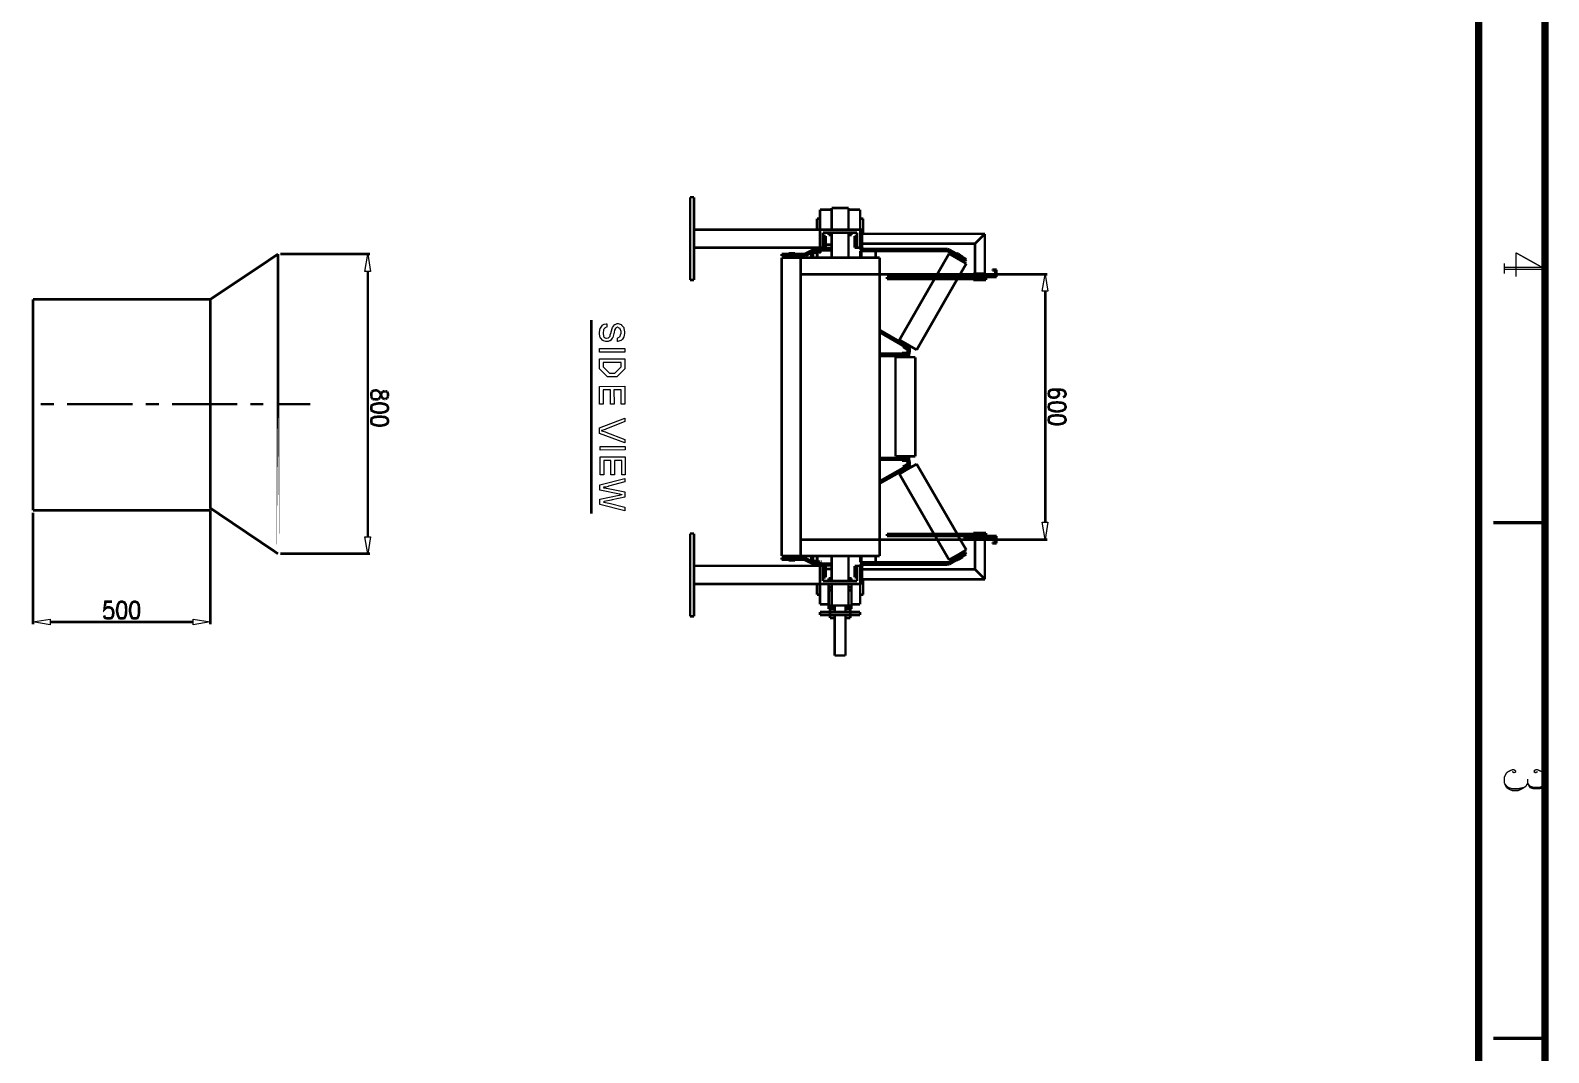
# Model space of a CAD drawing. Extents: x 0.1 to 11.6, y 0.3 to 16.3.
# Drawn here: x 5.72 to 11.58, y 4.23 to 8.18 of the extents above; entities that cross this region are included whole.
import ezdxf

# ---------------------------------------------------------------- set-up
doc = ezdxf.new("R2010")
doc.units = 0
doc.layers.get('0').update_dxf_attribs({"linetype": 'CONTINUOUS'})

msp = doc.modelspace()

# ---------------------------------------------------------------- linework, layer by layer
at = {"color": 0}
for points, const_width in [([(11.565, 16.24), (11.565, 0.29834)], 0.028333), ([(11.3083, 16.04), (11.3083, 0.504992)], 0.028333), ([(8.26335, 7.215), (8.26335, 7.535)], 0.01), ([(8.26335, 7.535), (8.27832, 7.535)], 0.01), ([(8.27832, 7.215), (8.27832, 7.535)], 0.01), ([(8.75331, 7.45167), (8.75331, 7.41)], 0.01), ([(8.75331, 7.45167), (8.76497, 7.45167)], 0.01), ([(8.76497, 7.48665), (8.81, 7.48665)], 0.01), ([(8.76497, 7.41), (8.76497, 7.48665)], 0.01), ([(8.81, 7.49333), (8.81, 7.41)], 0.01), ([(8.81, 7.49333), (8.84831, 7.49333)], 0.01), ([(8.84831, 7.49333), (8.875, 7.49333)], 0.01), ([(8.875, 7.41), (8.875, 7.49333)], 0.01), ([(8.875, 7.48665), (8.91997, 7.48665)], 0.01), ([(8.91997, 7.48665), (8.91997, 7.41)], 0.01), ([(8.91997, 7.45167), (8.93164, 7.45167)], 0.01), ([(8.93164, 7.45167), (8.93164, 7.39333)], 0.01), ([(8.27832, 7.41), (8.76497, 7.41)], 0.01), ([(8.76497, 7.41), (8.76497, 7.34)], 0.01), ([(8.91997, 7.41), (8.76497, 7.41)], 0.01), ([(8.77669, 7.34), (8.77669, 7.39833)], 0.01), ([(8.77669, 7.39833), (8.90831, 7.39833)], 0.01), ([(8.77669, 7.38499), (8.78668, 7.38499)], 0.01), ([(8.78668, 7.38499), (8.78668, 7.34)], 0.01), ([(8.79833, 7.38835), (8.79833, 7.39833)], 0.01), ([(8.81, 7.38835), (8.79833, 7.38835)], 0.01), ([(8.81, 7.39833), (8.81, 7.30165)], 0.01), ([(8.875, 7.30165), (8.875, 7.39833)], 0.01), ([(8.88667, 7.38835), (8.875, 7.38835)], 0.01), ([(8.88667, 7.39833), (8.88667, 7.38835)], 0.01), ([(8.89833, 7.34), (8.89833, 7.38499)], 0.01), ([(8.89833, 7.38499), (8.90831, 7.38499)], 0.01), ([(8.90831, 7.39833), (8.90831, 7.34)], 0.01), ([(8.92665, 7.41), (8.91997, 7.41)], 0.01), ([(8.91997, 7.34), (8.91997, 7.41)], 0.01), ([(8.92665, 7.39665), (8.91997, 7.39665)], 0.01), ([(8.92665, 7.41), (8.92665, 7.39665)], 0.01), ([(8.92665, 7.39665), (8.92665, 7.35167)], 0.01), ([(9.40169, 7.39333), (8.92665, 7.39333)], 0.01), ([(9.36333, 7.35499), (9.40169, 7.39333)], 0.01), ([(9.40169, 7.39333), (9.40169, 7.24001)], 0.01), ([(8.27832, 7.34), (8.76497, 7.34)], 0.01), ([(8.70503, 7.315), (8.75331, 7.34)], 0.01), ([(8.70833, 7.30832), (8.75836, 7.33333)], 0.01), ([(8.74164, 7.33333), (8.74164, 7.33832)], 0.01), ([(8.74164, 7.33832), (8.75, 7.33832)], 0.01), ([(8.75168, 7.33003), (8.80165, 7.33003)], 0.01), ([(8.75499, 7.34), (8.75836, 7.33333)], 0.01), ([(8.75499, 7.33003), (8.75499, 7.30165)], 0.01), ([(8.75836, 7.33333), (8.76497, 7.34)], 0.01), ([(8.81, 7.33832), (8.76335, 7.33832)], 0.01), ([(8.76497, 7.32835), (8.76335, 7.32667), (8.76335, 7.32497), (8.76335, 7.32335), (8.76497, 7.32167)], 0.01), ([(8.76497, 7.34), (8.77669, 7.34)], 0.01), ([(8.78668, 7.34), (8.77669, 7.34)], 0.01), ([(8.81, 7.35167), (8.78668, 7.35167)], 0.01), ([(8.80165, 7.33003), (8.80165, 7.33832)], 0.01), ([(8.81, 7.33003), (8.80165, 7.33003)], 0.01), ([(8.90831, 7.34), (8.89833, 7.34)], 0.01), ([(8.90831, 7.34), (8.91997, 7.34)], 0.01), ([(8.92665, 7.35167), (8.91997, 7.35167)], 0.01), ([(8.92665, 7.34), (8.91997, 7.34)], 0.01), ([(8.91997, 7.34), (8.92165, 7.33333), (8.92833, 7.32835), (8.935, 7.32667)], 0.01), ([(8.91997, 7.30165), (8.91997, 7.32667)], 0.01), ([(8.92503, 7.32667), (8.91997, 7.32667)], 0.01), ([(8.92503, 7.30165), (8.92503, 7.32667)], 0.01), ([(8.935, 7.32667), (8.92503, 7.32667)], 0.01), ([(9.36333, 7.35499), (8.92665, 7.35499)], 0.01), ([(8.92665, 7.35167), (8.92665, 7.34)], 0.01), ([(8.92665, 7.34169), (8.93001, 7.33664), (8.935, 7.33501)], 0.01), ([(8.935, 7.33501), (8.935, 7.32667)], 0.01), ([(8.935, 7.33501), (9.25667, 7.33501)], 0.01), ([(8.935, 7.32667), (9.25667, 7.32667)], 0.01), ([(8.97999, 7.30165), (8.97999, 7.32667)], 0.01), ([(9.25667, 7.33501), (9.25667, 7.32667)], 0.01), ([(9.26497, 7.33165), (9.25667, 7.33501)], 0.01), ([(9.25999, 7.32497), (9.25667, 7.32667)], 0.01), ([(9.26497, 7.33165), (9.25999, 7.32497)], 0.01), ([(9.26497, 7.33165), (9.33003, 7.29497)], 0.01), ([(9.36333, 7.35499), (9.36333, 7.24001)], 0.01), ([(6.67165, 7.315), (6.41, 7.13997), (5.72499, 7.13997)], 0.01), ([(6.68001, 7.315), (7.02669, 7.315)], 0.01), ([(8.61664, 7.315), (8.61664, 7.30832)], 0.01), ([(8.63667, 7.315), (8.61664, 7.315)], 0.01), ([(8.63667, 7.30832), (8.61664, 7.30832)], 0.01), ([(8.61664, 7.30165), (8.61664, 6.14833)], 0.01), ([(8.69, 7.30165), (8.61664, 7.30165)], 0.01), ([(8.63667, 7.315), (8.63667, 7.30832)], 0.01), ([(8.70335, 7.315), (8.63667, 7.315)], 0.01), ([(8.70335, 7.30832), (8.63667, 7.30832)], 0.01), ([(8.64333, 7.31836), (8.64333, 7.315)], 0.01), ([(8.64665, 7.31836), (8.64333, 7.31836)], 0.01), ([(8.64333, 7.30832), (8.64333, 7.30165)], 0.01), ([(8.64665, 7.315), (8.64665, 7.31836)], 0.01), ([(8.66336, 7.31836), (8.64665, 7.31836)], 0.01), ([(8.64665, 7.30664), (8.64665, 7.30832)], 0.01), ([(8.64665, 7.30664), (8.66336, 7.30664)], 0.01), ([(8.66336, 7.31836), (8.66336, 7.315)], 0.01), ([(8.66835, 7.31836), (8.66336, 7.31836)], 0.01), ([(8.66336, 7.30832), (8.66336, 7.30664)], 0.01), ([(8.66835, 7.315), (8.66835, 7.31836)], 0.01), ([(8.66835, 7.30165), (8.66835, 7.30832)], 0.01), ([(8.69, 7.30165), (8.69, 6.14833)], 0.01), ([(8.69, 7.30165), (8.86664, 7.30165)], 0.01), ([(8.70335, 7.315), (8.70335, 7.30832)], 0.01), ([(8.70335, 7.315), (8.70503, 7.315)], 0.01), ([(8.70335, 7.30832), (8.70833, 7.30832)], 0.01), ([(8.70503, 7.315), (8.70833, 7.30832)], 0.01), ([(8.73167, 7.30165), (8.73167, 7.31999)], 0.01), ([(8.73833, 7.31999), (8.73167, 7.31999)], 0.01), ([(8.73833, 7.30165), (8.73833, 7.31999)], 0.01), ([(8.73833, 7.31999), (8.75331, 7.31999)], 0.01), ([(8.75331, 7.30165), (8.75331, 7.31999)], 0.01), ([(8.75331, 7.31999), (8.75499, 7.31999)], 0.01), ([(8.86664, 7.30165), (8.99501, 7.30165)], 0.01), ([(8.875, 7.30165), (8.87668, 7.30165)], 0.01), ([(8.99501, 6.14833), (8.99501, 7.30165)], 0.01), ([(9.26335, 7.31668), (9.21164, 7.22667)], 0.01), ([(9.25999, 7.32497), (9.32497, 7.28836)], 0.01), ([(9.26335, 7.31668), (9.33003, 7.27832)], 0.01), ([(9.28836, 7.31), (9.285, 7.30333)], 0.01), ([(9.29335, 7.30664), (9.29167, 7.30664)], 0.01), ([(9.29167, 7.30664), (9.30664, 7.29665)], 0.01), ([(9.29335, 7.31836), (9.29335, 7.31668)], 0.01), ([(9.29335, 7.31836), (9.29833, 7.31668)], 0.01), ([(9.29833, 7.31668), (9.29665, 7.31332)], 0.01), ([(9.29833, 7.31668), (9.31168, 7.30664)], 0.01), ([(9.30003, 7.22667), (9.33003, 7.27832)], 0.01), ([(9.30664, 7.29665), (9.30664, 7.29833)], 0.01), ([(9.30832, 7.28999), (9.31168, 7.29665)], 0.01), ([(9.31168, 7.30501), (9.31168, 7.30664)], 0.01), ([(9.31168, 7.30664), (9.31668, 7.30501)], 0.01), ([(9.315, 7.30333), (9.31668, 7.30501)], 0.01), ([(9.33003, 7.29497), (9.32497, 7.28836)], 0.01), ([(11.4083, 7.28), (11.4083, 7.24001)], 0.005208), ([(11.5667, 7.25667), (11.4533, 7.31999)], 0.005208), ([(11.4533, 7.31999), (11.4533, 7.22835)], 0.005208), ([(7.01833, 7.24832), (7.01833, 6.22168)], 0.01), ([(8.26335, 7.215), (8.27832, 7.215)], 0.01), ([(8.99501, 7.23665), (8.69, 7.23665)], 0.01), ([(8.69835, 7.23665), (9.64333, 7.23665)], 0.01), ([(9.02333, 7.21832), (9.02333, 7.22667)], 0.01), ([(9.40668, 7.22667), (9.02333, 7.22667)], 0.01), ([(9.40668, 7.21832), (9.02333, 7.21832)], 0.01), ([(9.20665, 7.21832), (9.07167, 6.98335)], 0.01), ([(9.13835, 6.94499), (9.29497, 7.21832)], 0.01), ([(9.31836, 7.22999), (9.31836, 7.22667)], 0.01), ([(9.31836, 7.22999), (9.44168, 7.22999)], 0.01), ([(9.31836, 7.22667), (9.44667, 7.22667)], 0.01), ([(9.35667, 7.22999), (9.35667, 7.24001)], 0.01), ([(9.35667, 7.24001), (9.36833, 7.24001)], 0.01), ([(9.35667, 7.21832), (9.35667, 7.215)], 0.01), ([(9.35667, 7.21832), (9.40668, 7.21832)], 0.01), ([(9.35667, 7.215), (9.40668, 7.215)], 0.01), ([(9.36833, 7.24001), (9.36833, 7.22999)], 0.01), ([(9.36833, 7.24001), (9.39501, 7.24001)], 0.01), ([(9.39501, 7.22999), (9.39501, 7.24001)], 0.01), ([(9.39501, 7.24001), (9.40668, 7.24001)], 0.01), ([(9.40668, 7.24001), (9.40668, 7.22999)], 0.01), ([(9.40668, 7.21832), (9.40668, 7.22667)], 0.01), ([(9.40668, 7.21832), (9.40668, 7.215)], 0.01), ([(9.43001, 7.25168), (9.43001, 7.25499)], 0.01), ([(9.43001, 7.25499), (9.44667, 7.25499)], 0.01), ([(9.44168, 7.25168), (9.43001, 7.25168)], 0.01), ([(9.44168, 7.22999), (9.44168, 7.25168)], 0.01), ([(9.44667, 7.25499), (9.44667, 7.22667)], 0.01), ([(11.5517, 7.26335), (11.4083, 7.26335)], 0.005208), ([(11.5667, 7.25667), (11.4083, 7.25667)], 0.005208), ([(9.63499, 7.17165), (9.63499, 6.27832)], 0.01), ([(5.72499, 7.13997), (5.72499, 6.32497)], 0.01), ([(6.41, 7.13997), (6.41, 6.33333)], 0.01), ([(7.88167, 7.06), (7.88167, 6.31168)], 0.01), ([(9.10167, 6.96001), (8.99501, 7.02165)], 0.01), ([(9.09831, 6.95335), (8.99501, 7.01335)], 0.01), ([(9.07167, 6.98335), (9.13835, 6.94499)], 0.01), ([(8.99501, 6.93001), (9.09169, 6.93001)], 0.01), ([(8.99501, 6.92165), (9.09169, 6.92165)], 0.01), ([(9.05664, 6.91667), (9.05664, 6.53331)], 0.01), ([(9.095, 6.91667), (9.05664, 6.91667)], 0.01), ([(9.08165, 6.93332), (9.08165, 6.93001)], 0.01), ([(9.08664, 6.93332), (9.08165, 6.93332)], 0.01), ([(9.08165, 6.92165), (9.08165, 6.91667)], 0.01), ([(9.08664, 6.96001), (9.08501, 6.95665)], 0.01), ([(9.08501, 6.95665), (9.08832, 6.95503)], 0.01), ([(9.08664, 6.93001), (9.08664, 6.93332)], 0.01), ([(9.09999, 6.93332), (9.08664, 6.93332)], 0.01), ([(9.08832, 6.95503), (9.09169, 6.95833)], 0.01), ([(9.08832, 6.95503), (9.10335, 6.94499)], 0.01), ([(9.09332, 6.97), (9.09169, 6.96669)], 0.01), ([(9.09169, 6.92165), (9.10167, 6.92503), (9.11003, 6.93164), (9.11165, 6.94168), (9.11003, 6.95335), (9.10167, 6.96001)], 0.01), ([(9.09169, 6.93001), (9.09999, 6.93164), (9.10335, 6.93832), (9.10335, 6.94667), (9.09831, 6.95335)], 0.01), ([(9.09169, 6.93001), (9.09169, 6.92165)], 0.01), ([(9.09169, 6.92165), (9.10335, 6.92165)], 0.01), ([(9.13336, 6.91667), (9.095, 6.91667)], 0.01), ([(9.09831, 6.95335), (9.10167, 6.96001)], 0.01), ([(9.11003, 6.95503), (9.10167, 6.96001)], 0.01), ([(9.10335, 6.94667), (9.10335, 6.94499)], 0.01), ([(9.10335, 6.94499), (9.10499, 6.94499)], 0.01), ([(9.10335, 6.92503), (9.10335, 6.92165)], 0.01), ([(9.11003, 6.95503), (9.10835, 6.95335)], 0.01), ([(9.10835, 6.91667), (9.10835, 6.93001)], 0.01), ([(9.11003, 6.94997), (9.11501, 6.95833)], 0.01), ([(9.13336, 6.53331), (9.13336, 6.91667)], 0.01), ([(7.03168, 6.77501), (7.03331, 6.78331)], 0.01), ([(7.03168, 6.76497), (7.03168, 6.77501)], 0.01), ([(7.03331, 6.75836), (7.03168, 6.76497)], 0.01), ([(7.03331, 6.78331), (7.03668, 6.785)], 0.01), ([(7.03668, 6.75499), (7.03331, 6.75836)], 0.01), ([(7.03668, 6.785), (7.04335, 6.78836)], 0.01), ([(7.04335, 6.75331), (7.03668, 6.75499)], 0.01), ([(7.04335, 6.78836), (7.05333, 6.78836)], 0.01), ([(7.05333, 6.75331), (7.04335, 6.75331)], 0.01), ([(7.05333, 6.78836), (7.06, 6.785)], 0.01), ([(7.06, 6.75499), (7.05333, 6.75331)], 0.01), ([(7.06, 6.785), (7.065, 6.78)], 0.01), ([(7.065, 6.75999), (7.06, 6.75499)], 0.01), ([(7.065, 6.78), (7.06836, 6.77333)], 0.01), ([(7.06836, 6.76833), (7.065, 6.75999)], 0.01), ([(7.07167, 6.77832), (7.06836, 6.76833)], 0.01), ([(7.06836, 6.77333), (7.07167, 6.76335)], 0.01), ([(7.07497, 6.78331), (7.07167, 6.77832)], 0.01), ([(7.07167, 6.76335), (7.07497, 6.75836)], 0.01), ([(7.08165, 6.785), (7.07497, 6.78331)], 0.01), ([(7.07497, 6.75836), (7.08165, 6.75499)], 0.01), ([(7.08664, 6.785), (7.08165, 6.785)], 0.01), ([(7.08165, 6.75499), (7.08664, 6.75499)], 0.01), ([(7.09332, 6.78331), (7.08664, 6.785)], 0.01), ([(7.08664, 6.75499), (7.09332, 6.75836)], 0.01), ([(7.09668, 6.77501), (7.09332, 6.78331)], 0.01), ([(7.09332, 6.75836), (7.09668, 6.76497)], 0.01), ([(7.09668, 6.76497), (7.09668, 6.77501)], 0.01), ([(9.70335, 6.76167), (9.71001, 6.76497), (9.71332, 6.77165), (9.71332, 6.77669), (9.71001, 6.785), (9.70167, 6.78999), (9.685, 6.79167), (9.66997, 6.79167), (9.65668, 6.78999), (9.65001, 6.785), (9.64833, 6.77669), (9.64833, 6.77501), (9.65001, 6.76665), (9.65668, 6.76167), (9.66667, 6.75999), (9.66997, 6.75999), (9.67833, 6.76167), (9.685, 6.76665), (9.68832, 6.77501), (9.68832, 6.77669), (9.685, 6.785), (9.67833, 6.78999), (9.66997, 6.79167)], 0.01), ([(5.80664, 6.73503), (5.75499, 6.73503)], 0.01), ([(6.11003, 6.73503), (5.85667, 6.73503)], 0.01), ([(6.21164, 6.73503), (6.16, 6.73503)], 0.01), ([(6.51497, 6.73503), (6.26167, 6.73503)], 0.01), ([(6.61501, 6.73503), (6.565, 6.73503)], 0.01), ([(6.79665, 6.73503), (6.66667, 6.73503)], 0.01), ([(8.99501, 6.52669), (9.09169, 6.52669)], 0.01), ([(8.99501, 6.52001), (9.09169, 6.52001)], 0.01), ([(9.095, 6.53331), (9.05664, 6.53331)], 0.01), ([(9.08165, 6.53331), (9.08165, 6.52669)], 0.01), ([(9.08165, 6.52001), (9.08165, 6.51665)], 0.01), ([(9.08664, 6.51665), (9.08165, 6.51665)], 0.01), ([(9.08664, 6.52001), (9.08664, 6.51665)], 0.01), ([(9.09999, 6.51665), (9.08664, 6.51665)], 0.01), ([(9.10335, 6.52669), (9.09169, 6.52669)], 0.01), ([(9.10167, 6.48833), (9.11003, 6.49669), (9.11165, 6.50667), (9.11003, 6.51665), (9.10167, 6.52501), (9.09169, 6.52669)], 0.01), ([(9.09169, 6.52001), (9.09169, 6.52669)], 0.01), ([(9.09831, 6.49501), (9.10335, 6.50168), (9.10335, 6.50999), (9.09999, 6.51665), (9.09169, 6.52001)], 0.01), ([(9.13336, 6.53331), (9.095, 6.53331)], 0.01), ([(9.10335, 6.52333), (9.10335, 6.52669)], 0.01), ([(9.10835, 6.52001), (9.10835, 6.53331)], 0.01), ([(9.09831, 6.49501), (8.99501, 6.43668)], 0.01), ([(9.10167, 6.48833), (8.99501, 6.42833)], 0.01), ([(9.10499, 6.48503), (9.07167, 6.465)], 0.01), ([(9.07167, 6.465), (9.20503, 6.23335)], 0.01), ([(9.08832, 6.49501), (9.08501, 6.49333)], 0.01), ([(9.08501, 6.49333), (9.08664, 6.49001)], 0.01), ([(9.10335, 6.50331), (9.08832, 6.49501)], 0.01), ([(9.09169, 6.49164), (9.08832, 6.49501)], 0.01), ([(9.09169, 6.48335), (9.09332, 6.47835)], 0.01), ([(9.09831, 6.49501), (9.10167, 6.48833)], 0.01), ([(9.10167, 6.48833), (9.11003, 6.49333)], 0.01), ([(9.10335, 6.50331), (9.10499, 6.50331)], 0.01), ([(9.10335, 6.50331), (9.10499, 6.50331)], 0.01), ([(9.13835, 6.50331), (9.10499, 6.48503)], 0.01), ([(9.10835, 6.49501), (9.11003, 6.49333)], 0.01), ([(9.11501, 6.49164), (9.11003, 6.5)], 0.01), ([(9.29497, 6.23335), (9.13835, 6.50331)], 0.01), ([(6.67165, 6.15668), (6.41, 6.33333)], 0.01), ([(6.41, 6.32497), (5.72499, 6.32497)], 0.01), ([(5.72499, 6.315), (5.72499, 5.88336)], 0.01), ([(6.41, 6.32497), (6.41, 5.88336)], 0.01), ([(11.365, 6.27669), (11.565, 6.27669)], 0.013333), ([(8.27832, 6.23503), (8.26335, 6.23503)], 0.01), ([(8.26335, 6.23503), (8.26335, 5.91499)], 0.01), ([(8.27832, 6.23503), (8.27832, 5.91499)], 0.01), ([(8.99501, 6.21164), (8.69, 6.21164)], 0.01), ([(8.69835, 6.21164), (9.64333, 6.21164)], 0.01), ([(9.02333, 6.22499), (9.02333, 6.23335)], 0.01), ([(9.40668, 6.23335), (9.02333, 6.23335)], 0.01), ([(9.40668, 6.22499), (9.02333, 6.22499)], 0.01), ([(9.21001, 6.22499), (9.26335, 6.13336)], 0.01), ([(9.33003, 6.17165), (9.29833, 6.22499)], 0.01), ([(9.31836, 6.22168), (9.31836, 6.22499)], 0.01), ([(9.31836, 6.22499), (9.44667, 6.22499)], 0.01), ([(9.31836, 6.22168), (9.44168, 6.22168)], 0.01), ([(9.35667, 6.23665), (9.40668, 6.23665)], 0.01), ([(9.35667, 6.23665), (9.35667, 6.23335)], 0.01), ([(9.35667, 6.23335), (9.40668, 6.23335)], 0.01), ([(9.35667, 6.21164), (9.35667, 6.22168)], 0.01), ([(9.36833, 6.21164), (9.35667, 6.21164)], 0.01), ([(9.36333, 6.09668), (9.36333, 6.21164)], 0.01), ([(9.36833, 6.22168), (9.36833, 6.21164)], 0.01), ([(9.36833, 6.21164), (9.39501, 6.21164)], 0.01), ([(9.39501, 6.21164), (9.39501, 6.22168)], 0.01), ([(9.40668, 6.21164), (9.39501, 6.21164)], 0.01), ([(9.40169, 6.05832), (9.40169, 6.21164)], 0.01), ([(9.40668, 6.23665), (9.40668, 6.23335)], 0.01), ([(9.40668, 6.22499), (9.40668, 6.23335)], 0.01), ([(9.40668, 6.22168), (9.40668, 6.21164)], 0.01), ([(9.44168, 6.22168), (9.44168, 6.19997)], 0.01), ([(9.44667, 6.19667), (9.44667, 6.22499)], 0.01), ([(6.68001, 6.15668), (7.02669, 6.15668)], 0.01), ([(9.25999, 6.12332), (9.32497, 6.16168)], 0.01), ([(9.26497, 6.11664), (9.33003, 6.155)], 0.01), ([(9.33003, 6.17165), (9.29665, 6.15169)], 0.01), ([(9.31168, 6.15332), (9.30832, 6.15831)], 0.01), ([(9.33003, 6.155), (9.32497, 6.16168)], 0.01), ([(9.43001, 6.19997), (9.43001, 6.19667)], 0.01), ([(9.44168, 6.19997), (9.43001, 6.19997)], 0.01), ([(9.43001, 6.19667), (9.44667, 6.19667)], 0.01), ([(8.27832, 6.11003), (8.76497, 6.11003)], 0.01), ([(8.69, 6.14833), (8.61664, 6.14833)], 0.01), ([(8.61664, 6.13336), (8.61664, 6.14165)], 0.01), ([(8.63667, 6.14165), (8.61664, 6.14165)], 0.01), ([(8.63667, 6.13336), (8.61664, 6.13336)], 0.01), ([(8.63667, 6.13336), (8.63667, 6.14165)], 0.01), ([(8.70335, 6.14165), (8.63667, 6.14165)], 0.01), ([(8.70335, 6.13336), (8.63667, 6.13336)], 0.01), ([(8.64333, 6.14833), (8.64333, 6.14165)], 0.01), ([(8.64333, 6.13336), (8.64333, 6.13167)], 0.01), ([(8.64665, 6.13167), (8.64333, 6.13167)], 0.01), ([(8.66336, 6.14333), (8.64665, 6.14333)], 0.01), ([(8.64665, 6.14333), (8.64665, 6.14165)], 0.01), ([(8.64665, 6.13336), (8.64665, 6.13167)], 0.01), ([(8.66336, 6.13167), (8.64665, 6.13167)], 0.01), ([(8.66336, 6.14165), (8.66336, 6.14333)], 0.01), ([(8.66336, 6.13167), (8.66336, 6.13336)], 0.01), ([(8.66835, 6.13167), (8.66336, 6.13167)], 0.01), ([(8.66835, 6.14165), (8.66835, 6.14833)], 0.01), ([(8.66835, 6.13167), (8.66835, 6.13336)], 0.01), ([(8.69, 6.14833), (8.86664, 6.14833)], 0.01), ([(8.70335, 6.13336), (8.70335, 6.14165)], 0.01), ([(8.70833, 6.13997), (8.70335, 6.14165)], 0.01), ([(8.70503, 6.13336), (8.70335, 6.13336)], 0.01), ([(8.70503, 6.13336), (8.70833, 6.13997)], 0.01), ([(8.70503, 6.13336), (8.75331, 6.11003)], 0.01), ([(8.70833, 6.13997), (8.75836, 6.11501)], 0.01), ([(8.73167, 6.12831), (8.73167, 6.14833)], 0.01), ([(8.73167, 6.12831), (8.73833, 6.12831)], 0.01), ([(8.73833, 6.12831), (8.73833, 6.14833)], 0.01), ([(8.73833, 6.12831), (8.75331, 6.12831)], 0.01), ([(8.74164, 6.11165), (8.74164, 6.11501)], 0.01), ([(8.75, 6.11165), (8.74164, 6.11165)], 0.01), ([(8.80165, 6.11833), (8.75168, 6.11833)], 0.01), ([(8.75331, 6.12831), (8.75331, 6.14833)], 0.01), ([(8.75499, 6.12831), (8.75331, 6.12831)], 0.01), ([(8.75499, 6.11833), (8.75499, 6.14833)], 0.01), ([(8.75499, 6.11003), (8.75836, 6.11501)], 0.01), ([(8.76497, 6.11003), (8.75836, 6.11501)], 0.01), ([(8.76497, 6.12668), (8.76335, 6.125), (8.76335, 6.12332), (8.76335, 6.12169), (8.76497, 6.12001)], 0.01), ([(8.81, 6.11165), (8.76335, 6.11165)], 0.01), ([(8.77669, 6.11003), (8.76497, 6.11003)], 0.01), ([(8.76497, 6.11003), (8.76497, 6.03999)], 0.01), ([(8.77669, 6.05165), (8.77669, 6.11003)], 0.01), ([(8.77669, 6.11003), (8.78668, 6.11003)], 0.01), ([(8.78668, 6.11003), (8.78668, 6.065)], 0.01), ([(8.81, 6.09831), (8.78668, 6.09831)], 0.01), ([(8.80165, 6.11165), (8.80165, 6.11833)], 0.01), ([(8.80165, 6.11833), (8.81, 6.11833)], 0.01), ([(8.81, 6.14833), (8.81, 6.05165)], 0.01), ([(8.86664, 6.14833), (8.99501, 6.14833)], 0.01), ([(8.875, 6.05165), (8.875, 6.14833)], 0.01), ([(8.875, 6.14833), (8.87668, 6.14833)], 0.01), ([(8.89833, 6.11003), (8.90831, 6.11003)], 0.01), ([(8.89833, 6.065), (8.89833, 6.11003)], 0.01), ([(8.91997, 6.11003), (8.90831, 6.11003)], 0.01), ([(8.90831, 6.11003), (8.90831, 6.05165)], 0.01), ([(8.91997, 6.12332), (8.91997, 6.14833)], 0.01), ([(8.935, 6.12332), (8.92665, 6.12001), (8.91997, 6.11165)], 0.01), ([(8.92503, 6.12332), (8.91997, 6.12332)], 0.01), ([(8.92665, 6.11165), (8.91997, 6.11165)], 0.01), ([(8.91997, 6.11165), (8.91997, 6.11003)], 0.01), ([(8.91997, 6.03999), (8.91997, 6.11003)], 0.01), ([(8.92665, 6.09999), (8.91997, 6.09999)], 0.01), ([(8.92503, 6.12332), (8.92503, 6.14833)], 0.01), ([(8.935, 6.12332), (8.92503, 6.12332)], 0.01), ([(8.935, 6.11501), (8.93001, 6.11333), (8.92665, 6.10667)], 0.01), ([(8.92665, 6.11165), (8.92665, 6.09999)], 0.01), ([(8.92665, 6.09999), (8.92665, 6.05501)], 0.01), ([(9.36333, 6.09668), (8.92665, 6.09668)], 0.01), ([(8.935, 6.12332), (9.25667, 6.12332)], 0.01), ([(8.935, 6.11501), (8.935, 6.12332)], 0.01), ([(8.935, 6.11501), (9.25667, 6.11501)], 0.01), ([(8.97999, 6.12332), (8.97999, 6.14833)], 0.01), ([(9.25667, 6.11501), (9.25667, 6.12332)], 0.01), ([(9.25667, 6.12332), (9.25999, 6.12332)], 0.01), ([(9.25667, 6.11501), (9.26497, 6.11664)], 0.01), ([(9.26497, 6.11664), (9.25999, 6.12332)], 0.01), ([(9.29665, 6.15169), (9.26335, 6.13336)], 0.01), ([(9.285, 6.14501), (9.28836, 6.13997)], 0.01), ([(9.30664, 6.15169), (9.29167, 6.14333)], 0.01), ([(9.29167, 6.14333), (9.29335, 6.14165)], 0.01), ([(9.29335, 6.13336), (9.29335, 6.13167)], 0.01), ([(9.29833, 6.13336), (9.29335, 6.13167)], 0.01), ([(9.29665, 6.13499), (9.29833, 6.13336)], 0.01), ([(9.31168, 6.14165), (9.29833, 6.13336)], 0.01), ([(9.30664, 6.15001), (9.30664, 6.15169)], 0.01), ([(9.31668, 6.14333), (9.31168, 6.14165)], 0.01), ([(9.31168, 6.14165), (9.31168, 6.14333)], 0.01), ([(9.31668, 6.14333), (9.315, 6.14665)], 0.01), ([(9.40169, 6.05832), (9.36333, 6.09668)], 0.01), ([(8.27832, 6.03999), (8.76497, 6.03999)], 0.01), ([(8.75331, 5.99832), (8.75331, 6.03999)], 0.01), ([(8.76497, 6.03999), (8.91997, 6.03999)], 0.01), ([(8.76497, 6.03999), (8.76497, 5.96164)], 0.01), ([(8.78668, 6.065), (8.77669, 6.065)], 0.01), ([(8.90831, 6.05165), (8.77669, 6.05165)], 0.01), ([(8.79833, 6.06168), (8.81, 6.06168)], 0.01), ([(8.79833, 6.05165), (8.79833, 6.06168)], 0.01), ([(8.79833, 6.02669), (8.79833, 6.03999)], 0.01), ([(8.81, 6.03999), (8.81, 5.95665)], 0.01), ([(8.875, 6.06168), (8.88667, 6.06168)], 0.01), ([(8.875, 5.95665), (8.875, 6.03999)], 0.01), ([(8.88667, 6.06168), (8.88667, 6.05165)], 0.01), ([(8.88667, 6.02669), (8.88667, 6.03999)], 0.01), ([(8.90831, 6.065), (8.89833, 6.065)], 0.01), ([(8.92665, 6.05501), (8.91997, 6.05501)], 0.01), ([(8.92665, 6.04167), (8.91997, 6.04167)], 0.01), ([(8.91997, 5.96164), (8.91997, 6.03999)], 0.01), ([(9.40169, 6.05832), (8.92665, 6.05832)], 0.01), ([(8.92665, 6.05501), (8.92665, 6.04167)], 0.01), ([(8.93164, 5.99832), (8.93164, 6.05832)], 0.01), ([(8.76497, 5.99832), (8.75331, 5.99832)], 0.01), ([(8.79833, 6.01497), (8.79833, 6.02669)], 0.01), ([(8.79833, 6.02669), (8.81, 6.02669)], 0.01), ([(8.79833, 6.01497), (8.81, 6.01497)], 0.01), ([(8.79833, 5.95665), (8.79833, 6.01497)], 0.01), ([(8.875, 6.02669), (8.88667, 6.02669)], 0.01), ([(8.875, 6.01497), (8.88667, 6.01497)], 0.01), ([(8.88667, 6.01497), (8.88667, 6.02669)], 0.01), ([(8.88667, 5.95665), (8.88667, 6.01497)], 0.01), ([(8.93164, 5.99832), (8.91997, 5.99832)], 0.01), ([(6.03, 5.97168), (6.00499, 5.97168), (6.00168, 5.94336), (6.00499, 5.94667), (6.01335, 5.94997), (6.02001, 5.94997), (6.02832, 5.94667), (6.03331, 5.94), (6.035, 5.93164), (6.035, 5.92503), (6.03331, 5.91499), (6.02832, 5.90831), (6.02001, 5.90668), (6.01335, 5.90668), (6.00499, 5.90831), (6.00168, 5.91168), (6, 5.91835)], 0.01), ([(8.76497, 5.96164), (8.79833, 5.96164)], 0.01), ([(8.76497, 5.91997), (8.76497, 5.93164)], 0.01), ([(8.80333, 5.93164), (8.76497, 5.93164)], 0.01), ([(8.80333, 5.91997), (8.76497, 5.91997)], 0.01), ([(8.79833, 5.95335), (8.79833, 5.95665)], 0.01), ([(8.79833, 5.95665), (8.81, 5.95665)], 0.01), ([(8.79833, 5.95335), (8.82167, 5.95335)], 0.01), ([(8.79833, 5.94336), (8.79833, 5.95335)], 0.01), ([(8.79833, 5.94336), (8.81332, 5.94336)], 0.01), ([(8.80333, 5.94336), (8.80333, 5.93164)], 0.01), ([(8.80333, 5.91997), (8.80333, 5.93164)], 0.01), ([(8.88167, 5.93164), (8.80333, 5.93164)], 0.01), ([(8.80333, 5.91997), (8.80333, 5.90831)], 0.01), ([(8.88167, 5.91997), (8.80333, 5.91997)], 0.01), ([(8.875, 5.95665), (8.81, 5.95665)], 0.01), ([(8.81332, 5.94336), (8.82167, 5.94336)], 0.01), ([(8.82167, 5.95665), (8.82167, 5.93164)], 0.01), ([(8.82167, 5.91997), (8.82167, 5.76335)], 0.01), ([(8.86333, 5.94336), (8.86333, 5.95665)], 0.01), ([(8.86333, 5.95335), (8.88667, 5.95335)], 0.01), ([(8.86333, 5.94336), (8.87169, 5.94336)], 0.01), ([(8.86333, 5.94336), (8.86333, 5.93164)], 0.01), ([(8.86333, 5.94336), (8.86501, 5.94336)], 0.01), ([(8.86333, 5.91997), (8.86333, 5.77669)], 0.01), ([(8.87169, 5.94336), (8.88667, 5.94336)], 0.01), ([(8.875, 5.95665), (8.88667, 5.95665)], 0.01), ([(8.88167, 5.93164), (8.88167, 5.94336)], 0.01), ([(8.88167, 5.91997), (8.88167, 5.93164)], 0.01), ([(8.91997, 5.93164), (8.88167, 5.93164)], 0.01), ([(8.88167, 5.90831), (8.88167, 5.91997)], 0.01), ([(8.91997, 5.91997), (8.88167, 5.91997)], 0.01), ([(8.88667, 5.96164), (8.91997, 5.96164)], 0.01), ([(8.88667, 5.95335), (8.88667, 5.95665)], 0.01), ([(8.88667, 5.94336), (8.88667, 5.95335)], 0.01), ([(8.91997, 5.91997), (8.91997, 5.93164)], 0.01), ([(6.34332, 5.89333), (5.79167, 5.89333)], 0.01), ([(8.27832, 5.91499), (8.26335, 5.91499)], 0.01), ([(8.82167, 5.90831), (8.80333, 5.90831)], 0.01), ([(8.88167, 5.90831), (8.86333, 5.90831)], 0.01), ([(8.86333, 5.76335), (8.82167, 5.76335)], 0.01), ([(8.86333, 5.76335), (8.86333, 5.77669)], 0.01), ([(8.86333, 5.77669), (8.86501, 5.77669)], 0.01), ([(11.4083, 5.29335), (11.4167, 5.31)], 0.005208), ([(11.4083, 5.27001), (11.4083, 5.29335)], 0.005208), ([(11.4167, 5.31), (11.4233, 5.315)], 0.005208), ([(11.4233, 5.315), (11.4383, 5.32167)], 0.005208), ([(11.4383, 5.32167), (11.4467, 5.32167)], 0.005208), ([(11.4467, 5.31), (11.4383, 5.315)], 0.005208), ([(11.4467, 5.32167), (11.4533, 5.315)], 0.005208), ([(11.4533, 5.315), (11.4467, 5.31)], 0.005208), ([(11.4983, 5.27001), (11.4983, 5.28668)], 0.005208), ([(11.5217, 5.315), (11.5283, 5.32167)], 0.005208), ([(11.5283, 5.31), (11.5217, 5.315)], 0.005208), ([(11.5283, 5.32167), (11.5367, 5.32167)], 0.005208), ([(11.5367, 5.315), (11.5283, 5.31)], 0.005208), ([(11.5367, 5.32167), (11.5517, 5.315)], 0.005208), ([(11.5517, 5.315), (11.5583, 5.31)], 0.005208), ([(11.5583, 5.31), (11.5667, 5.29335)], 0.005208), ([(11.4167, 5.25331), (11.4083, 5.27001)], 0.005208), ([(11.4167, 5.25836), (11.4083, 5.27001)], 0.005208), ([(11.4233, 5.25331), (11.4167, 5.25836)], 0.005208), ([(11.4233, 5.24832), (11.4167, 5.25331)], 0.005208), ([(11.4383, 5.24832), (11.4233, 5.25331)], 0.005208), ([(11.4383, 5.24164), (11.4233, 5.24832)], 0.005208), ([(11.4616, 5.24832), (11.4383, 5.24832)], 0.005208), ([(11.4616, 5.24164), (11.4383, 5.24164)], 0.005208), ([(11.4833, 5.25331), (11.4616, 5.24832)], 0.005208), ([(11.4767, 5.24832), (11.4616, 5.24164)], 0.005208), ([(11.4916, 5.25836), (11.4767, 5.24832)], 0.005208), ([(11.4983, 5.27001), (11.4916, 5.25836)], 0.005208), ([(11.5067, 5.25331), (11.4983, 5.27001)], 0.005208), ([(11.5067, 5.25836), (11.4983, 5.27001)], 0.005208), ([(11.5217, 5.25331), (11.5067, 5.25836)], 0.005208), ([(11.5217, 5.24832), (11.5067, 5.25331)], 0.005208), ([(11.5433, 5.25331), (11.5217, 5.25331)], 0.005208), ([(11.5433, 5.24832), (11.5217, 5.24832)], 0.005208), ([(11.5583, 5.25836), (11.5433, 5.25331)], 0.005208), ([(11.5583, 5.25331), (11.5433, 5.24832)], 0.005208), ([(11.5667, 5.27001), (11.5583, 5.25331)], 0.005208), ([(11.5667, 5.27001), (11.5583, 5.25836)], 0.005208), ([(11.365, 4.28331), (11.565, 4.28331)], 0.013333)]:
    msp.add_lwpolyline(points, dxfattribs=dict(at, const_width=const_width))
for points, const_width in [([(0.126682, 16.24), (11.565, 16.24), (11.565, 0.29834), (0.126682, 0.29834), (0.126682, 16.24)], 0.005208), ([(8.76335, 7.32835), (8.76167, 7.32835), (8.76167, 7.32667), (8.76167, 7.32497), (8.76167, 7.32335), (8.76335, 7.32167), (8.76497, 7.32167), (8.76665, 7.32335), (8.76665, 7.32497), (8.76665, 7.32667), (8.76665, 7.32835), (8.76497, 7.32835), (8.76335, 7.32835)], 0.01), ([(6.67165, 6.15668), (6.67165, 7.315), (6.67165, 6.15668)], 0.01), ([(6.41, 7.13835), (6.41, 6.33165), (6.41, 7.13835)], 0.01), ([(9.71332, 6.72667), (9.71001, 6.73503), (9.70167, 6.74001), (9.685, 6.74164), (9.67665, 6.74164), (9.66, 6.74001), (9.65001, 6.73503), (9.64833, 6.72667), (9.64833, 6.72168), (9.65001, 6.715), (9.66, 6.71001), (9.67665, 6.70665), (9.685, 6.70665), (9.70167, 6.71001), (9.71001, 6.715), (9.71332, 6.72168), (9.71332, 6.72667)], 0.01), ([(7.09668, 6.72168), (7.09332, 6.72999), (7.08501, 6.73503), (7.06836, 6.73833), (7.06, 6.73833), (7.04335, 6.73503), (7.03331, 6.72999), (7.03168, 6.72168), (7.03168, 6.71669), (7.03331, 6.71001), (7.04335, 6.70503), (7.06, 6.70167), (7.06836, 6.70167), (7.08501, 6.70503), (7.09332, 6.71001), (7.09668, 6.71669), (7.09668, 6.72168)], 0.01), ([(7.09668, 6.67165), (7.09332, 6.68001), (7.08501, 6.685), (7.06836, 6.68668), (7.06, 6.68668), (7.04335, 6.685), (7.03331, 6.68001), (7.03168, 6.67165), (7.03168, 6.66667), (7.03331, 6.66), (7.04335, 6.655), (7.06, 6.65169), (7.06836, 6.65169), (7.08501, 6.655), (7.09332, 6.66), (7.09668, 6.66667), (7.09668, 6.67165)], 0.01), ([(9.71332, 6.67665), (9.71001, 6.685), (9.70167, 6.69), (9.685, 6.69168), (9.67665, 6.69168), (9.66, 6.69), (9.65001, 6.685), (9.64833, 6.67665), (9.64833, 6.67165), (9.65001, 6.66499), (9.66, 6.66), (9.67665, 6.65668), (9.685, 6.65668), (9.70167, 6.66), (9.71001, 6.66499), (9.71332, 6.67165), (9.71332, 6.67665)], 0.01), ([(8.76335, 6.12001), (8.76497, 6.12169), (8.76665, 6.12169), (8.76665, 6.12332), (8.76665, 6.125), (8.76665, 6.12668), (8.76497, 6.12668), (8.76335, 6.12668), (8.76167, 6.12668), (8.76167, 6.125), (8.76167, 6.12332), (8.76167, 6.12169), (8.76335, 6.12169), (8.76335, 6.12001)], 0.01), ([(6.065, 5.97168), (6.05832, 5.96832), (6.05333, 5.96001), (6.05003, 5.94336), (6.05003, 5.93332), (6.05333, 5.91835), (6.05832, 5.90831), (6.065, 5.90668), (6.06999, 5.90668), (6.07835, 5.90831), (6.08333, 5.91835), (6.08501, 5.93332), (6.08501, 5.94336), (6.08333, 5.96001), (6.07835, 5.96832), (6.06999, 5.97168), (6.065, 5.97168)], 0.01), ([(6.11501, 5.97168), (6.10835, 5.96832), (6.10335, 5.96001), (6.09999, 5.94336), (6.09999, 5.93332), (6.10335, 5.91835), (6.10835, 5.90831), (6.11501, 5.90668), (6.12001, 5.90668), (6.12831, 5.90831), (6.13336, 5.91835), (6.13499, 5.93332), (6.13499, 5.94336), (6.13336, 5.96001), (6.12831, 5.96832), (6.12001, 5.97168), (6.11501, 5.97168)], 0.01)]:
    msp.add_lwpolyline(points, close=True, dxfattribs=dict(at, const_width=const_width))
for points in [[(7.02832, 7.24832), (7.00667, 7.24832), (7.01833, 7.315), (7.02832, 7.24832)], [(9.64501, 7.17165), (9.62332, 7.17165), (9.63499, 7.23665), (9.64501, 7.17165)], [(7.94097, 7.04606), (7.94097, 7.03217), (7.94021, 7.03207), (7.93386, 7.02957), (7.93338, 7.02914), (7.93251, 7.02804), (7.93001, 7.02458), (7.92904, 7.02214), (7.92882, 7.02132), (7.92839, 7.02024), (7.92708, 7.01226), (7.92708, 7.0096), (7.92708, 7.00706), (7.92817, 7.00017), (7.92839, 6.9994), (7.9285, 6.99794), (7.93186, 6.99306), (7.93229, 6.99268), (7.93224, 6.99229), (7.93776, 6.9905), (7.93967, 6.9905), (7.93967, 6.9905), (7.94769, 6.99143), (7.94835, 6.9916), (7.94835, 6.99169), (7.95389, 6.9974), (7.95421, 6.99832), (7.95421, 6.99832), (7.95421, 7.00304), (7.95785, 7.01193), (7.95833, 7.01394), (7.9585, 7.01519), (7.96349, 7.03082), (7.96397, 7.03174), (7.96397, 7.03174), (7.96669, 7.0364), (7.97179, 7.04199), (7.97265, 7.04258), (7.97319, 7.04237), (7.98156, 7.04628), (7.98438, 7.04628), (7.9854, 7.04628), (7.99658, 7.04286), (7.99761, 7.04215), (7.99853, 7.04064), (8.00662, 7.03151), (8.00717, 7.03022), (8.00678, 7.02794), (8.00825, 7.02046), (8.01042, 7.0146), (8.01042, 7.01264), (8.01042, 7.00797), (8.00771, 6.99533), (8.00717, 6.99397), (8.00569, 6.99235), (8.00174, 6.98649), (7.99849, 6.98237), (7.99739, 6.98161), (7.99625, 6.98047), (7.98421, 6.97689), (7.98286, 6.97683), (7.98286, 6.99072), (7.984, 6.99089), (7.99251, 6.99593), (7.99306, 6.99681), (7.99272, 6.99718), (7.99431, 7.0025), (7.99653, 7.00982), (7.99653, 7.01221), (7.99653, 7.01606), (7.99328, 7.02681), (7.99262, 7.02761), (7.99126, 7.02767), (7.98719, 7.03006), (7.98443, 7.03239), (7.9835, 7.03239), (7.98264, 7.03239), (7.97618, 7.02951), (7.97569, 7.02892), (7.97461, 7.02746), (7.97174, 7.02149), (7.97011, 7.01372), (7.96961, 7.01133), (7.96901, 7.0084), (7.9644, 6.99268), (7.96397, 6.99181), (7.96257, 6.9904), (7.9554, 6.98096), (7.95443, 6.98031), (7.95247, 6.97949), (7.94656, 6.97711), (7.94249, 6.97661), (7.94119, 6.97661), (7.93772, 6.97661), (7.92839, 6.98008), (7.92731, 6.98074), (7.92617, 6.98107), (7.91753, 6.991), (7.91689, 6.99224), (7.91596, 6.99332), (7.91319, 7.00504), (7.91319, 7.00896), (7.91319, 7.01389), (7.9159, 7.0274), (7.91644, 7.02869), (7.91672, 7.02919), (7.92513, 7.04053), (7.92621, 7.04129), (7.92621, 7.04129), (7.93147, 7.04368), (7.93956, 7.04606), (7.94097, 7.04606)], [(7.91336, 6.94997), (8.01058, 6.95019), (8.01058, 6.93631), (7.91336, 6.93608), (7.91336, 6.94997)], [(7.91342, 6.90989), (8.01064, 6.9101), (8.01064, 6.88124), (8.01064, 6.87125), (7.98025, 6.84065), (7.96267, 6.84044), (7.94422, 6.84044), (7.91342, 6.87104), (7.91342, 6.8795), (7.91342, 6.90989)], [(7.92731, 6.896), (7.92731, 6.88015), (7.92731, 6.87929), (7.95247, 6.85433), (7.96289, 6.85433), (7.972, 6.85433), (7.99675, 6.8795), (7.99675, 6.88058), (7.99675, 6.89621), (7.92731, 6.896)], [(7.91363, 6.80382), (8.01085, 6.80404), (8.01107, 6.7346), (7.99718, 6.7346), (7.99696, 6.79015), (7.96918, 6.78993), (7.9694, 6.73438), (7.95551, 6.73438), (7.95529, 6.78993), (7.92751, 6.78993), (7.92774, 6.73438), (7.91385, 6.73438), (7.91363, 6.80382)], [(7.91385, 6.64399), (8.01107, 6.68088), (8.01107, 6.66786), (7.9375, 6.63878), (7.93528, 6.63726), (7.92763, 6.634), (7.9221, 6.63336), (7.92079, 6.63292), (7.92156, 6.63194), (7.93608, 6.62765), (7.9375, 6.62706), (8.01128, 6.59842), (8.01128, 6.58539), (7.91385, 6.62164), (7.91385, 6.64399)], [(7.91547, 6.57161), (8.01269, 6.57183), (8.01269, 6.55794), (7.91547, 6.55772), (7.91547, 6.57161)], [(7.91553, 6.53147), (8.01275, 6.53168), (8.01297, 6.46224), (7.99908, 6.46224), (7.99886, 6.51779), (7.97108, 6.51758), (7.97131, 6.46203), (7.95742, 6.46203), (7.95719, 6.51758), (7.92942, 6.51758), (7.92964, 6.46203), (7.91575, 6.46203), (7.91553, 6.53147)], [(7.91428, 6.42378), (8.0115, 6.44808), (8.0115, 6.43419), (7.94835, 6.41835), (7.94612, 6.41694), (7.93733, 6.41428), (7.92962, 6.41357), (7.92796, 6.41314), (7.92953, 6.41206), (7.93907, 6.40978), (7.9464, 6.40956), (7.94683, 6.40944), (8.0115, 6.39665), (8.01172, 6.37494), (7.96246, 6.36475), (7.95876, 6.36404), (7.93072, 6.35813), (7.92817, 6.35758), (7.92996, 6.35656), (7.94911, 6.35226), (7.95117, 6.35172), (8.01172, 6.33675), (8.01172, 6.32308), (7.9145, 6.34717), (7.9145, 6.36778), (7.98936, 6.38342), (7.9905, 6.38336), (7.99983, 6.38558), (8, 6.38558), (7.99897, 6.38514), (7.99121, 6.38737), (7.99046, 6.38753), (7.91428, 6.4025), (7.91428, 6.42378)], [(9.62332, 6.27832), (9.64501, 6.27832), (9.63499, 6.21164), (9.62332, 6.27832)], [(7.00667, 6.22168), (7.02832, 6.22168), (7.01833, 6.15668), (7.00667, 6.22168)], [(5.79167, 5.90332), (5.79167, 5.88167), (5.72499, 5.89333), (5.79167, 5.90332)], [(6.34332, 5.88167), (6.34332, 5.90332), (6.41, 5.89333), (6.34332, 5.88167)]]:
    msp.add_lwpolyline(points, close=True, dxfattribs=at)

doc.saveas('drawing.dxf')
